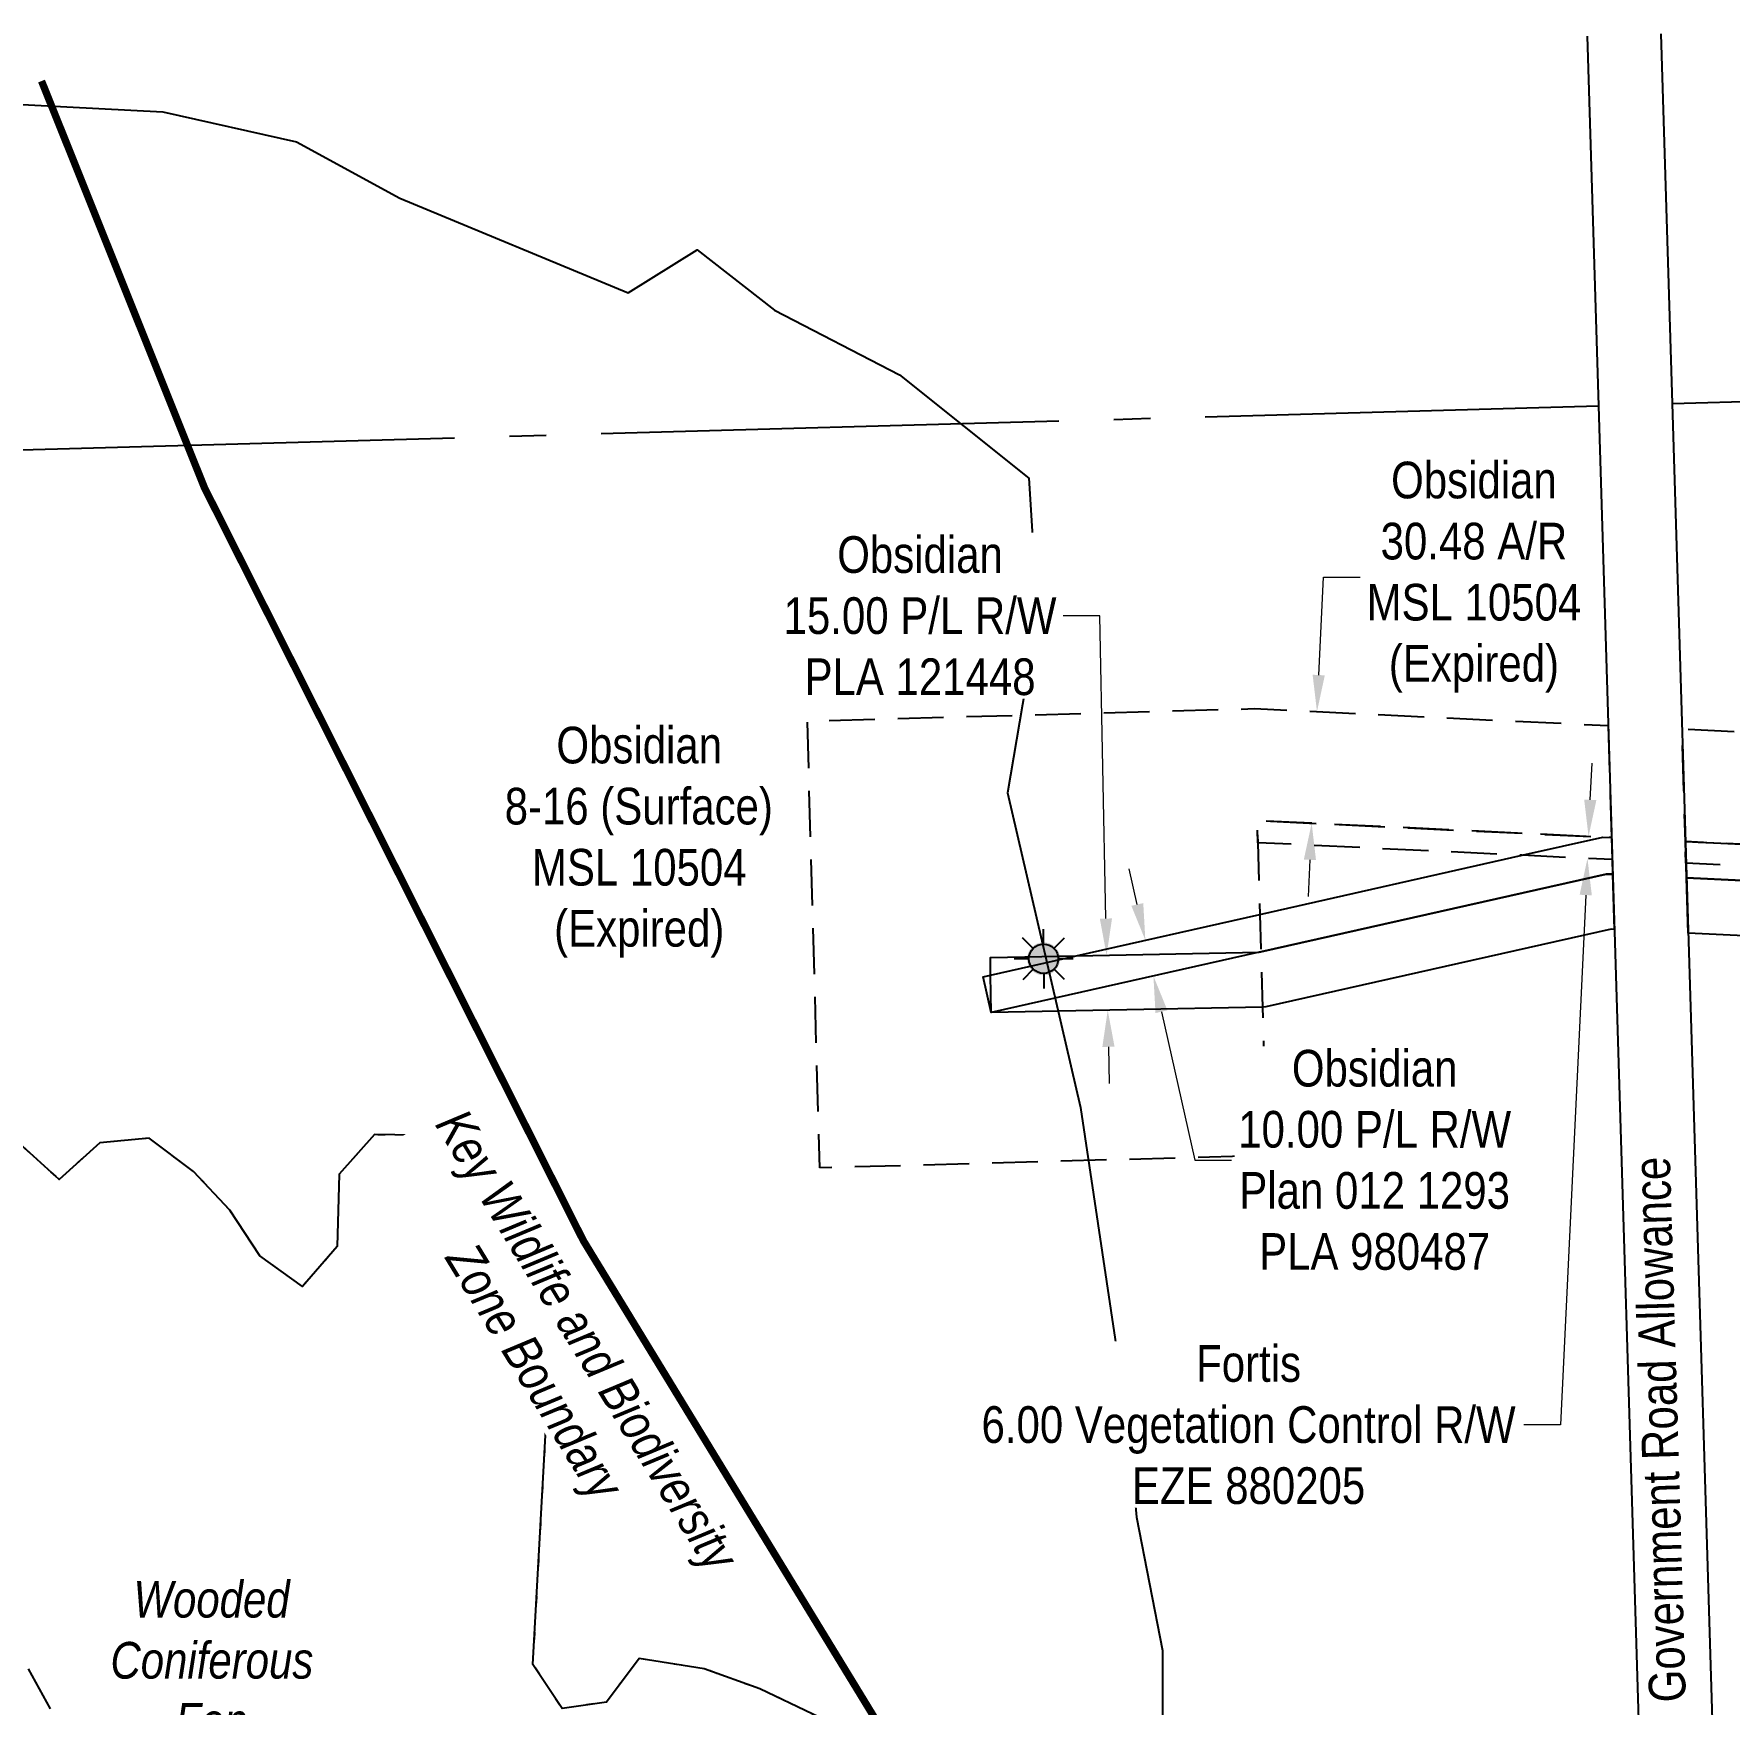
# Model space of a CAD drawing. Extents: x 633209 to 644713, y 5826006 to 5832721.
# Drawn here: x 639229.5 to 639692.3, y 5831392.5 to 5831848.3 of the extents above; entities that cross this region are included whole.
import ezdxf
from ezdxf.enums import TextEntityAlignment as Align

# ---------------------------------------------------------------- set-up
doc = ezdxf.new("R2010")
doc.units = 0
doc.header["$LTSCALE"] = 5
doc.header["$PDSIZE"] = 0.5
for name, pattern in [('DASHDOT2', [12.7, 6.35, -3.175, 0, -3.175]), ('foc-ACCESSROAD', [3.75, 2.5, -1.25]), ('foc-FLOWLINE', [3.75, 2.5, -1.25]), ('foc-QUARTERLINE', [33, 25, -3, 2, -3]), ('foc-WHEELTRACKS', [2, 0.4, -1.6])]:
    doc.linetypes.add(name, pattern=pattern)
doc.layers.get('Defpoints').update_dxf_attribs({"color": 9})
for name, color, linetype in [('AS-WILDLIFE', 131, 'DASHDOT2'), ('C-AR', 13, 'foc-ACCESSROAD'), ('C-RW', 13, 'Continuous'), ('C-WS', 13, 'foc-ACCESSROAD'), ('C-WS-S', 8, 'Continuous'), ('F-EZE', 190, 'foc-FLOWLINE'), ('L-QSEC', 8, 'foc-QUARTERLINE'), ('L-ROAD-T', 7, 'Continuous'), ('L-SEC', 7, 'Continuous'), ('T-WATER-P3', 160, 'foc-WHEELTRACKS'), ('WETLAND', 143, 'Continuous'), ('WETLAND-T', 146, 'Continuous')]:
    doc.layers.add(name, color=color, linetype=linetype)
for name, color, linetype, lineweight in [('C-AR-T', 13, 'Continuous', 9), ('C-RW-T', 13, 'Continuous', 9), ('C-WS-T', 13, 'Continuous', 9), ('F-EZE-T', 190, 'Continuous', 9)]:
    doc.layers.add(name, color=color, linetype=linetype, lineweight=lineweight)
doc.styles.add('175L', font='ARIALN.TTF', dxfattribs={"height": 20})
doc.styles.add('80CG', font='ARIALN.TTF', dxfattribs={"height": 10})
doc.styles.add('80L', font='ARIALN.TTF', dxfattribs={"height": 10})
doc.styles.add('foc-LtypeFont', font='ARIALN.TTF', dxfattribs={"height": 7.35})
doc.linetypes.add('foc-TOPO-flowdirection-NOLINE', pattern='A,0,[">",foc-LtypeFont,S=0.3,R=0,X=0,Y=-0.945],-20,[">",foc-LtypeFont,S=0.3,R=0,X=0,Y=-0.945],0', length=20)
doc.dimstyles.new('Compass 5 000', dxfattribs={"dimscale": 5, "dimtxt": 9, "dimasz": 2, "dimexe": 0.2, "dimexo": 0.0625, "dimgap": 0.5, "dimtad": 0, "dimtih": 1, "dimtoh": 1, "dimzin": 0, "dimdsep": 46, "dimtxsty": '80CG', "dimcen": 0.1, "dimse1": 1, "dimse2": 1, "dimclrd": 256, "dimclrt": 256, "dimaunit": 1, "dimadec": 4, "dimazin": 0, "dimtfac": 0.06, "dimtofl": 0, "dimtmove": 0, "dimatfit": 1, "dimfxl": 0.2, "dimtolj": 1, "dimtzin": 0, "dimlwd": -1, "dimarcsym": 0})

# ---------------------------------------------------------------- blocks, each defined once
blk = doc.blocks.new('*D410')
at = {"layer": 'C-AR-T', "transparency": 16777216}
for p, q in [((639580.26, 5831673.33), (639581.53, 5831700.04)), ((639581.53, 5831700.04), (639591.53, 5831700.04)), ((639577.85, 5831622.89), (639577.38, 5831612.9))]:
    blk.add_line(p, q, dxfattribs=at)
for points in [[(639578.59, 5831673.41), (639581.92, 5831673.25), (639579.78, 5831663.34)], [(639576.19, 5831622.97), (639579.52, 5831622.81), (639578.33, 5831632.88)]]:
    blk.add_solid(points, dxfattribs=at)
at = {"layer": 'Defpoints', "color": 0, "transparency": 16777216}
for p in [(639572.16, 5831663.7), (639579.78, 5831663.34), (639570.71, 5831633.24)]:
    blk.add_point(p, dxfattribs=at)
at = {"layer": 'C-AR-T', "transparency": 16777216, "insert": (639622.62, 5831700.04), "char_height": 10, "attachment_point": 5, "style": '80CG'}
blk.add_mtext('\\A1;Obsidian \\P30.48 A/R\\PMSL 10504\\P(Expired)', dxfattribs=at)
blk = doc.blocks.new('*D474')
at = {"layer": 'C-RW-T', "transparency": 16777216}
for p, q in [((639520.52, 5831689.47), (639510.52, 5831689.47)), ((639522.16, 5831606.87), (639520.52, 5831689.47)), ((639522.86, 5831571.87), (639523.06, 5831561.87))]:
    blk.add_line(p, q, dxfattribs=at)
for points in [[(639523.83, 5831606.9), (639520.5, 5831606.84), (639522.36, 5831596.87)], [(639524.52, 5831571.9), (639521.19, 5831571.84), (639522.66, 5831581.87)]]:
    blk.add_solid(points, dxfattribs=at)
at = {"layer": 'Defpoints', "color": 0, "transparency": 16777216}
for p in [(639518.75, 5831596.8), (639522.36, 5831596.87), (639519.05, 5831581.8)]:
    blk.add_point(p, dxfattribs=at)
at = {"layer": 'C-RW-T', "transparency": 16777216, "insert": (639471.43, 5831689.47), "char_height": 10, "attachment_point": 5, "style": '80CG', "bg_fill": 3, "box_fill_scale": 1.1, "bg_fill_color": 256, "bg_fill_true_color": 13158600, "bg_fill_transparency": 0}
blk.add_mtext('\\A1;Obsidian\\P15.00 P/L R/W\\PPLA 121448', dxfattribs=at)
blk = doc.blocks.new('*D475')
at = {"layer": 'C-RW-T', "transparency": 16777216}
for p, q in [((639530.73, 5831610.72), (639528.54, 5831620.47)), ((639537.32, 5831581.45), (639546.44, 5831540.95)), ((639546.44, 5831540.95), (639556.44, 5831540.95))]:
    blk.add_line(p, q, dxfattribs=at)
for points in [[(639532.36, 5831611.08), (639529.11, 5831610.35), (639532.93, 5831600.96)], [(639538.95, 5831581.82), (639535.7, 5831581.09), (639535.13, 5831591.21)]]:
    blk.add_solid(points, dxfattribs=at)
at = {"layer": 'Defpoints', "color": 0, "transparency": 16777216}
for p in [(639555.09, 5831605.95), (639557.28, 5831596.2), (639535.13, 5831591.21)]:
    blk.add_point(p, dxfattribs=at)
at = {"layer": 'C-RW-T', "transparency": 16777216, "insert": (639595.53, 5831540.95), "char_height": 10, "attachment_point": 5, "style": '80CG', "bg_fill": 3, "box_fill_scale": 1.1, "bg_fill_color": 256, "bg_fill_true_color": 13158600, "bg_fill_transparency": 0}
blk.add_mtext('\\A1;Obsidian\\P10.00 P/L R/W\\PPlan 012 1293\\PPLA 980487', dxfattribs=at)
blk = doc.blocks.new('*D503')
at = {"layer": 'Defpoints', "color": 0, "transparency": 16777216}
for p in [(639608.67, 5831631.43), (639608.39, 5831625.43), (639653.62, 5831623.28)]:
    blk.add_point(p, dxfattribs=at)
at = {"layer": 'F-EZE-T', "transparency": 16777216}
for p, q in [((639654.39, 5831639.27), (639654.86, 5831649.26)), ((639653.15, 5831613.29), (639646.26, 5831468.71)), ((639646.26, 5831468.71), (639636.26, 5831468.71))]:
    blk.add_line(p, q, dxfattribs=at)
for points in [[(639652.72, 5831639.35), (639656.05, 5831639.19), (639653.91, 5831629.28)], [(639651.48, 5831613.37), (639654.81, 5831613.21), (639653.62, 5831623.28)]]:
    blk.add_solid(points, dxfattribs=at)
at = {"layer": 'F-EZE-T', "transparency": 16777216, "insert": (639561.11, 5831468.71), "char_height": 10, "attachment_point": 5, "style": '80CG', "bg_fill": 3, "box_fill_scale": 1.1, "bg_fill_color": 256, "bg_fill_true_color": 13158600, "bg_fill_transparency": 0}
blk.add_mtext('\\A1;Fortis\\P6.00 Vegetation Control R/W\\PEZE 880205', dxfattribs=at)
blk = doc.blocks.new('GAS')
h = blk.add_hatch(color=255)
h.dxf.hatch_style = 1
edge = h.paths.add_edge_path()
edge.add_arc((0, 0), 0.9, 0, 360)
for p, q in [((-0.571, 0.571), (-1.142, 1.142)), ((0, 0.808), (0, 1.616)), ((0.571, 0.571), (1.142, 1.142)), ((-0.808, 0), (-1.616, 0)), ((1.616, 0), (0.808, 0)), ((-0.571, -0.571), (-1.142, -1.142)), ((0, -0.808), (0, -1.616)), ((1.142, -1.142), (0.571, -0.571))]:
    blk.add_line(p, q)
blk.add_circle((0, 0), 0.8)

msp = doc.modelspace()

# ---------------------------------------------------------------- linework, layer by layer
at = {"layer": 'AS-WILDLIFE', "const_width": 2, "flags": 128}
msp.add_lwpolyline([(639231.617, 5831835.436), (639239.625, 5831815.5), (639276.062, 5831724.5), (639379.5, 5831519), (639465.875, 5831377.5), (639519.313, 5831290), (639668.25, 5831091.5), (639763.312, 5830982.5), (639825.563, 5830943.5), (639928.75, 5830896), (639970.125, 5830891), (639995, 5830888), (640036.813, 5830853.5), (640090.25, 5830774), (640123.375, 5830736), (640137.812, 5830719.5), (640174, 5830700.5), (640211.062, 5830688), (640215.125, 5830686.5), (640221.375, 5830686), (640281.25, 5830683.5), (640315.625, 5830680.5), (640367.813, 5830675.5), (640439.688, 5830652.5), (640636.75, 5830531.5), (640996, 5830268), (641018, 5830235.5), (641022.75, 5830228.5), (641044.937, 5830173.5), (641044.188, 5830172.5), (641030.438, 5830152.5), (640980.187, 5830135.5), (640924.563, 5830157), (640918.437, 5830159.5), (640898.75, 5830170.5), (640649.375, 5830308.5), (640486.25, 5830390), (640458.25, 5830404), (640432.375, 5830410.5), (640371.187, 5830426.5), (640346.563, 5830433.5), (640289.125, 5830450), (640170.25, 5830450.5), (640152, 5830450.5), (640141.688, 5830453), (640090.625, 5830464), (640039.062, 5830487.5), (639997.125, 5830527), (639959, 5830602), (639942.187, 5830630), (639932.125, 5830647), (639892.5, 5830670), (639890.687, 5830671), (639824.375, 5830679), (639764.25, 5830697), (639762.812, 5830697.5), (639725.937, 5830737), (639721.625, 5830740), (639663.5, 5830781), (639591.313, 5830814.5), (639585.721, 5830814.579)], dxfattribs=at)
at = {"layer": 'C-AR', "flags": 128}
msp.add_lwpolyline([(638993.117, 5831829.319), (639049.272, 5831727.173), (639283.611, 5831300.889), (639295.022, 5831280.136), (639302.507, 5831266.52), (639344.166, 5831190.75), (639481.973, 5830938.155), (639479.639, 5830938.089), (639476.418, 5830937.997), (639470.761, 5830937.836), (639335.343, 5831185.902), (639287.913, 5831272.17), (639280.427, 5831285.786), (639269.017, 5831306.539), (639037.956, 5831726.858), (638981.809, 5831828.991)], dxfattribs=at)
at = {"layer": 'C-RW'}
for points in [[(639660.36, 5831622.961), (639660.482, 5831618.952), (639658.699, 5831619.029), (639564.467, 5831597.815), (639563.967, 5831597.702), (639490.841, 5831581.24), (639488.648, 5831590.993), (639490.692, 5831591.453), (639514.039, 5831596.708), (639564.184, 5831607.999), (639635.797, 5831624.13), (639657.818, 5831629.092), (639660.177, 5831628.98), (639660.36, 5831622.961)], [(639660.482, 5831618.952), (639660.941, 5831603.909), (639660.05, 5831603.947), (639565.852, 5831582.743), (639564.887, 5831582.702), (639490.841, 5831581.24), (639490.692, 5831591.453), (639490.623, 5831596.243), (639514.039, 5831596.708), (639563.967, 5831597.702), (639564.467, 5831597.815), (639658.699, 5831619.029), (639660.482, 5831618.952)]]:
    msp.add_lwpolyline(points, close=True, dxfattribs=at)
for points in [[(639900.673, 5831607.423), (639680.636, 5831617.957), (639680.334, 5831627.881), (639905.993, 5831617.274)], [(639888.967, 5831592.958), (639681.095, 5831602.86), (639680.636, 5831617.957), (639880.269, 5831608.403)]]:
    msp.add_lwpolyline(points, dxfattribs=at)
at = {"layer": 'C-WS', "flags": 128}
for points in [[(639659.246, 5831659.557), (639660.177, 5831628.98), (639657.818, 5831629.092), (639563.474, 5831633.585), (639563.641, 5831627.566), (639564.184, 5831607.999), (639564.467, 5831597.815), (639564.889, 5831582.636), (639566.011, 5831542.2), (639444.061, 5831538.815), (639440.673, 5831660.767), (639562.723, 5831664.154), (639659.246, 5831659.557)], [(640210.912, 5831602.869), (640211.291, 5831589.266), (640195.4, 5831597.5), (640182.637, 5831604.118), (640182.293, 5831604.134), (640152.67, 5831605.54), (640144.679, 5831605.919), (640112.716, 5831607.438), (640082.457, 5831608.879), (639928.148, 5831616.219), (639905.993, 5831617.274), (639680.334, 5831627.88), (639679.398, 5831658.614), (639905.438, 5831647.828), (639944.223, 5831645.981), (640074.846, 5831639.762), (640104.386, 5831638.356), (640136.35, 5831636.835), (640144.342, 5831636.455), (640152.261, 5831636.078), (640180.983, 5831634.711), (640190.795, 5831634.245), (640201.089, 5831628.967), (640210.319, 5831624.236), (640210.912, 5831602.869)]]:
    msp.add_lwpolyline(points, close=True, dxfattribs=at)
at = {"layer": 'F-EZE', "flags": 128}
for points in [[(639660.177, 5831628.98), (639660.36, 5831622.961), (639635.797, 5831624.13), (639563.641, 5831627.566), (639563.474, 5831633.585), (639657.818, 5831629.092), (639660.177, 5831628.98)], [(640112.716, 5831607.438), (640114.355, 5831601.356), (640084.091, 5831602.795), (639924.997, 5831610.362), (639886.197, 5831612.208), (639680.512, 5831622.005), (639680.334, 5831627.88), (639905.993, 5831617.274), (639928.148, 5831616.219), (640082.457, 5831608.879), (640112.716, 5831607.438)]]:
    msp.add_lwpolyline(points, close=True, dxfattribs=at)
at = {"layer": 'L-QSEC'}
for p, q in [((639676.694, 5831747.406), (640439.698, 5831770.392)), ((638889.545, 5831725.443), (639656.59, 5831746.788))]:
    msp.add_line(p, q, dxfattribs=at)
at = {"layer": 'L-SEC'}
for p, q in [((639653.517, 5831847.683), (639656.59, 5831746.788)), ((639673.622, 5831848.295), (639676.694, 5831747.406)), ((639656.59, 5831746.788), (639681.077, 5830942.643)), ((639676.694, 5831747.406), (639701.182, 5830943.235))]:
    msp.add_line(p, q, dxfattribs=at)
at = {"layer": 'T-WATER-P3', "flags": 128}
msp.add_lwpolyline([(639507.333, 5831306.538), (639507.917, 5831316.404), (639504.611, 5831328.752), (639493.274, 5831337.153), (639466.88, 5831372.971), (639456.65, 5831382.814), (639427.707, 5831396.655), (639412.52, 5831402.101), (639394.726, 5831404.926), (639385.804, 5831393.065), (639373.712, 5831391.265), (639365.764, 5831403.273), (639369.858, 5831477.362), (639361.65, 5831489.237), (639360.545, 5831508.391), (639348.495, 5831536.797), (639339.242, 5831547.688), (639322.502, 5831547.9), (639312.857, 5831537.149), (639312.327, 5831517.403), (639302.878, 5831506.456), (639291.214, 5831514.857), (639283.003, 5831527.253), (639273.099, 5831537.883), (639260.974, 5831546.935), (639247.508, 5831545.653), (639236.422, 5831535.681), (639225.406, 5831545.652), (639217.197, 5831557.987), (639196.011, 5831579.435), (639187.411, 5831591.309), (639176.786, 5831601.804), (639164.601, 5831609.548), (639155.087, 5831620.571), (639146.809, 5831633.36), (639140.946, 5831647.858), (639131.171, 5831658.944), (639124.265, 5831672.131), (639125.718, 5831689.265), (639115.101, 5831719.244), (639111.844, 5831736.822), (639115.783, 5831753.507), (639122.413, 5831766.667), (639116.618, 5831780.708), (639085.595, 5831789.966), (639076.605, 5831801.056), (639062.786, 5831808.207), (639053.205, 5831819.881), (639047.816, 5831830.101)], dxfattribs=at)
at = {"layer": 'T-WATER-P3', "linetype": 'foc-TOPO-flowdirection-NOLINE', "flags": 128}
msp.add_lwpolyline([(639507.333, 5831306.538), (639507.917, 5831316.404), (639504.611, 5831328.752), (639493.274, 5831337.153), (639466.88, 5831372.971), (639456.65, 5831382.814), (639427.707, 5831396.655), (639412.52, 5831402.101), (639394.726, 5831404.926), (639385.804, 5831393.065), (639373.712, 5831391.265), (639365.764, 5831403.273), (639369.858, 5831477.362), (639361.65, 5831489.237), (639360.545, 5831508.391), (639348.495, 5831536.797), (639339.242, 5831547.688), (639322.502, 5831547.9), (639312.857, 5831537.149), (639312.327, 5831517.403), (639302.878, 5831506.456), (639291.214, 5831514.857), (639283.003, 5831527.253), (639273.099, 5831537.883), (639260.974, 5831546.935), (639247.508, 5831545.653), (639236.422, 5831535.681), (639225.406, 5831545.652), (639217.197, 5831557.987), (639196.011, 5831579.435), (639187.411, 5831591.309), (639176.786, 5831601.804), (639164.601, 5831609.548), (639155.087, 5831620.571), (639146.809, 5831633.36), (639140.946, 5831647.858), (639131.171, 5831658.944), (639124.265, 5831672.131), (639125.718, 5831689.265), (639115.101, 5831719.244), (639111.844, 5831736.822), (639115.783, 5831753.507), (639122.413, 5831766.667), (639116.618, 5831780.708), (639085.595, 5831789.966), (639076.605, 5831801.056), (639062.786, 5831808.207), (639053.205, 5831819.881), (639047.816, 5831830.101)], dxfattribs=at)
at = {"layer": 'WETLAND'}
msp.add_lwpolyline([(639196.473, 5831830.564), (639264.7, 5831827.035), (639301.166, 5831818.801), (639329.398, 5831803.508), (639391.744, 5831777.629), (639410.565, 5831789.392), (639431.739, 5831772.924), (639465.853, 5831755.279), (639501.143, 5831727.047), (639503.495, 5831689.404), (639495.261, 5831641.175), (639515.258, 5831555.303), (639528.198, 5831468.254), (639530.551, 5831443.551), (639537.609, 5831407.085), (639537.609, 5831383.559)], dxfattribs=at)

# ---------------------------------------------------------------- texts
at = {"layer": 'C-WS-T', "insert": (639357.746, 5831659.218), "char_height": 10, "attachment_point": 1, "style": '80L'}
msp.add_mtext_dynamic_manual_height_columns('\\pi14.41;Obsidian\\P\\pi0.2934;8-16 (Surface)\\P\\pi7.7388;MSL 10504\\P\\pi13.786;(Expired)', width=72.65365, gutter_width=50.016, heights=[0], dxfattribs=at)
at = {"layer": 'L-ROAD-T', "style": '80L'}
msp.add_text('Government Road Allowance', height=9.99677, rotation=91.69098, dxfattribs=at).set_placement((639673.29, 5831467.4), align=Align.MIDDLE_CENTER)
at = {"layer": 'WETLAND-T', "insert": (639249.862, 5831426.113), "char_height": 9.99684, "attachment_point": 1, "style": '80L'}
msp.add_mtext_dynamic_manual_height_columns('\\pi6.835;{\\fArial Narrow|b0|i1|c0|p34;Wooded \\P\\pi0.56824;Coniferous \\P\\pi18.274;Fen}', width=55.45082, gutter_width=50.016, heights=[0], dxfattribs=at)

# ---------------------------------------------------------------- dimensions: what is measured, and where the dimension line sits
at = {"layer": 'C-AR-T'}
dim = msp.add_linear_dim(base=(639579.78, 5831663.342), p1=(639570.705, 5831633.24), p2=(639572.156, 5831663.705), angle=87.2735, text='Obsidian \\P30.48 A/R\\PMSL 10504\\P(Expired)', dimstyle='Compass 5 000', dxfattribs=at)
dim.commit()
dim.dimension.update_dxf_attribs({"geometry": '*D410', "text_midpoint": (639622.615, 5831700.044), "dimtype": 161})

# ---------------------------------------------------------------- next in the draw order: texts
at = {"layer": 'AS-WILDLIFE', "insert": (639347.212, 5831556.168), "char_height": 10, "attachment_point": 1, "rotation": 301.40088, "style": '175L', "bg_fill": 3, "box_fill_scale": 1.15, "bg_fill_color": 256, "bg_fill_true_color": 256, "bg_fill_transparency": 0}
msp.add_mtext_dynamic_manual_height_columns('\\pi0.34913;{\\fArial Narrow|b0|i1|c0|p34;Key Wildlife and Biodiversity \\P\\pi32.996;Zone Boundary}', width=144.74328, gutter_width=100.032, heights=[0], dxfattribs=at)

# ---------------------------------------------------------------- next in the draw order: dimensions: what is measured, and where the dimension line sits
at = {"layer": 'C-RW-T'}
dim = msp.add_linear_dim(base=(639522.361, 5831596.874), p1=(639519.052, 5831581.797), p2=(639518.753, 5831596.802), angle=91.14058, text='Obsidian\\P15.00 P/L R/W\\PPLA 121448', dimstyle='Compass 5 000', override={"dimtfill": 1}, dxfattribs=at)
dim.commit()
dim.dimension.update_dxf_attribs({"geometry": '*D474', "text_midpoint": (639471.431, 5831689.468), "dimtype": 161})
at = {"layer": 'C-RW-T', "color": 3}
dim = msp.add_linear_dim(base=(639535.126, 5831591.21), p1=(639555.086, 5831605.95), p2=(639557.281, 5831596.197), angle=282.6865, text='Obsidian\\P10.00 P/L R/W\\PPlan 012 1293\\PPLA 980487', dimstyle='Compass 5 000', override={"dimtfill": 1}, dxfattribs=at)
dim.commit()
dim.dimension.update_dxf_attribs({"geometry": '*D475', "text_midpoint": (639595.527, 5831540.946), "dimtype": 161})

# ---------------------------------------------------------------- next in the draw order: dimensions: what is measured, and where the dimension line sits
at = {"layer": 'F-EZE-T'}
dim = msp.add_linear_dim(base=(639653.625, 5831623.281), p1=(639608.674, 5831631.432), p2=(639608.388, 5831625.435), angle=267.2733, text='Fortis\\P6.00 Vegetation Control R/W\\PEZE 880205', dimstyle='Compass 5 000', override={"dimtfill": 1}, dxfattribs=at)
dim.commit()
dim.dimension.update_dxf_attribs({"geometry": '*D503', "text_midpoint": (639561.106, 5831468.709), "dimtype": 161})

# ---------------------------------------------------------------- next in the draw order: block references
at = {"layer": 'C-WS-S', "xscale": 4.999999999999792, "yscale": 4.999999999999792, "zscale": 4.999999999999792, "rotation": 0.2260728010244115}
msp.add_blockref('GAS', (639505.158, 5831595.886), dxfattribs=at)

doc.saveas('drawing.dxf')
